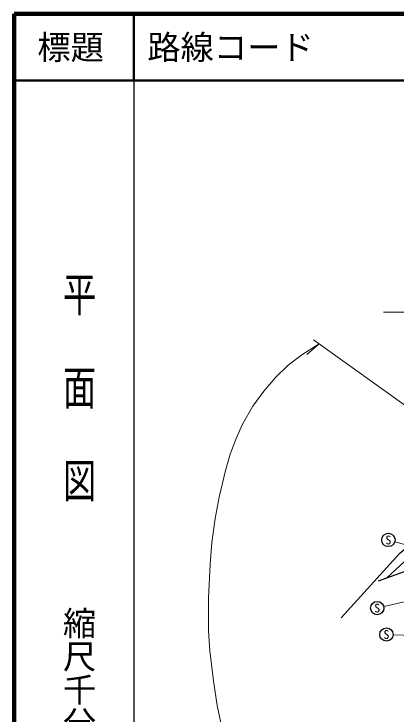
# Model space of a CAD drawing. Units: millimetres at full size, sheet at 1:1000; details may follow other scales. Extents: x 40000 to 680000, y 20000 to 380000.
# Drawn here: x 40000 to 97499, y 274847 to 380000 of the extents above; entities that cross this region are included whole.
import ezdxf
from ezdxf.enums import TextEntityAlignment as Align

# ---------------------------------------------------------------- set-up
doc = ezdxf.new("R2010")
doc.units = ezdxf.units.MM
doc.header["$LTSCALE"] = 1000
for name, color, linetype, lineweight in [('M-BGD', 7, 'Continuous', 25), ('M-STR-HTXT', 7, 'Continuous', 13), ('M-STR-STRC', 7, 'Continuous', 25), ('M-TTL', 2, 'Continuous', 140), ('M-TTL-BAND', 7, 'Continuous', 25), ('M-TTL-LINE', 7, 'Continuous', 50)]:
    doc.layers.add(name, color=color, linetype=linetype, lineweight=lineweight)
doc.layers.add('M-TTL-TXT', color=7, linetype='Continuous')
doc.styles.add('@ＭＳ ゴシック', font='')
doc.styles.add('ＭＳ ゴシック', font='')
doc.styles.get('@ＭＳ ゴシック').set_extended_font_data('@MS Gothic')
doc.styles.get('ＭＳ ゴシック').set_extended_font_data('MS Gothic')

msp = doc.modelspace()

# ---------------------------------------------------------------- linework, layer by layer
at = {"layer": 'M-BGD'}
for points in [[(89098, 289276), (97937, 299009), (101098, 301613), (103373, 304570), (103805, 306259)], [(95907, 295261), (98604, 297754), (101818, 300359), (103836, 302485)], [(94741, 294837), (100432, 296908), (103281, 299135), (104099, 300576)]]:
    msp.add_lwpolyline(points, dxfattribs=at)
at = {"layer": 'M-STR-HTXT'}
for p, q in [((85828, 330433), (83962, 328837)), ((102888, 318173), (84954, 331061)), ((103629, 298888), (97168, 300715)), ((102485, 292580), (95504, 290984)), ((105917, 286399), (96912, 286746))]:
    msp.add_line(p, q, dxfattribs=at)
for points in [[(118059, 320629), (118390, 335214), (95490, 335214)], [(85828, 330433), (83235, 328779), (81173, 327242), (79303, 325465), (77496, 323340), (75876, 321076), (74319, 318367), (73334, 316256), (72447, 313880), (71767, 311437), (70782, 307419), (70217, 304211), (69705, 300603), (69437, 297378), (69210, 292263), (69194, 287341), (69383, 284331), (69926, 279853), (70510, 276140), (71200, 272809)]]:
    msp.add_lwpolyline(points, dxfattribs=at)
at = {"layer": 'M-STR-STRC'}
for centre in [(96205, 300987), (94530, 290761), (95912, 286785)]:
    msp.add_circle(centre, 1000, dxfattribs=at)
at = {"layer": 'M-TTL'}
for p, q in [((40000, 380000), (40000, 20000)), ((680000, 380000), (40000, 380000))]:
    msp.add_line(p, q, dxfattribs=at)
at = {"layer": 'M-TTL-BAND'}
msp.add_line((58000, 370000), (58000, 20000), dxfattribs=at)
at = {"layer": 'M-TTL-LINE'}
for p, q in [((58000, 380000), (58000, 370000)), ((40000, 370000), (680000, 370000))]:
    msp.add_line(p, q, dxfattribs=at)

# ---------------------------------------------------------------- texts
at = {"layer": 'M-STR-STRC', "style": 'ＭＳ ゴシック'}
for p in [(96205, 300987), (94530, 290761), (95912, 286785)]:
    msp.add_text('S', height=1320, dxfattribs=at).set_placement(p, align=Align.MIDDLE_CENTER)
at = {"layer": 'M-TTL-BAND', "style": '@ＭＳ ゴシック', "width": 1.4}
msp.add_text('平  面  図', height=3666, rotation=270, dxfattribs=at).set_placement((49777, 306475), align=Align.MIDDLE_RIGHT)
at = {"layer": 'M-TTL-BAND', "style": '@ＭＳ ゴシック'}
msp.add_text('縮尺千分の一', height=3666, rotation=270, dxfattribs=at).set_placement((49777, 261030), align=Align.MIDDLE_RIGHT)
at = {"layer": 'M-TTL-TXT', "style": 'ＭＳ ゴシック'}
msp.add_text('標題', height=3666, dxfattribs=at).set_placement((48500, 375000), align=Align.MIDDLE_CENTER)
msp.add_text('路線コード', height=3666, dxfattribs=at).set_placement((60000, 375000), align=Align.MIDDLE_LEFT)

doc.saveas('drawing.dxf')
